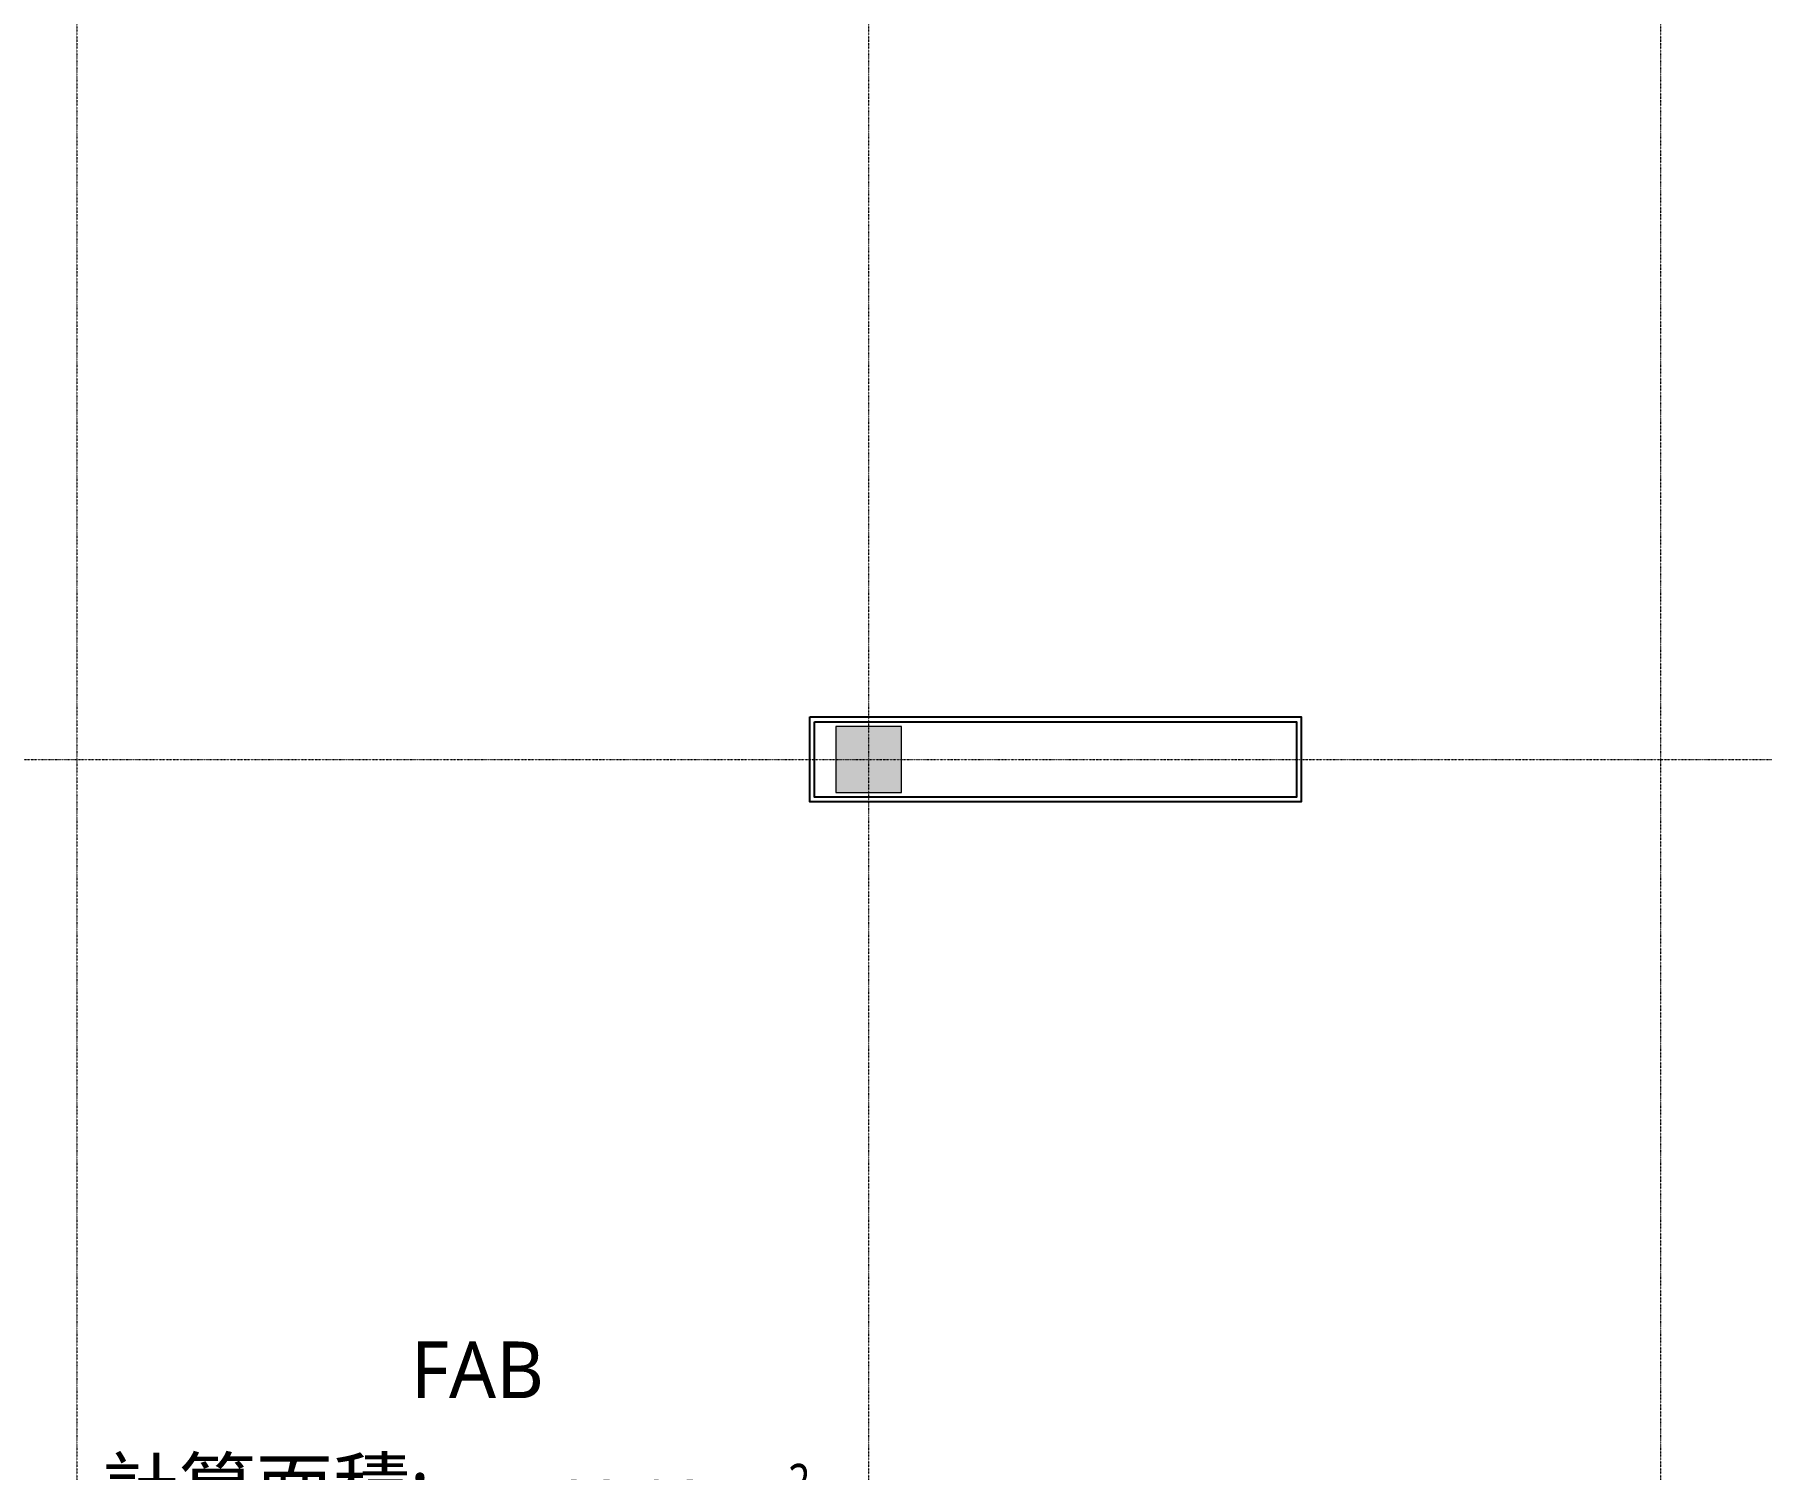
# Model space of a CAD drawing. Extents: x -32000 to 290600, y -29000 to 131250.
# Drawn here: x 217950 to 236272, y 52470 to 67687 of the extents above; entities that cross this region are included whole.
import ezdxf
from ezdxf.enums import TextEntityAlignment as Align

# ---------------------------------------------------------------- set-up
doc = ezdxf.new("R2010")
doc.units = 0
doc.header["$LTSCALE"] = 10
doc.linetypes.add('H12PL3$0$JJP_三點線', pattern=[0.9, 0.3, -0.15, 0, -0.15, 0, -0.15, 0, -0.15])
doc.linetypes.add('XFM7P30ICA$0$H12PL3$0$JJP_三點線', pattern=[0.9, 0.3, -0.15, 0, -0.15, 0, -0.15, 0, -0.15])
for name, color, linetype in [('H12PL3$0$A-ZONE', 252, 'Continuous'), ('H12PL3$0$S-COL', 252, 'Continuous'), ('H12PL3$0$S-GRID', 252, 'Continuous'), ('XFDP30$0$A-W-P1S (50K)', 2, 'Continuous'), ('XFM7P30ICA$0$H12PL3$0$Hattch', 252, 'Continuous'), ('XFM7P30ICA$0$H12PL3$0$S-COL', 252, 'Continuous'), ('XFM7P30ICA$0$H12PL3$0$S-GRID', 252, 'Continuous'), ('XFM7P30ICA$0$XFDP30$0$A-W-P1S (50K)', 2, 'Continuous')]:
    doc.layers.add(name, color=color, linetype=linetype)
doc.styles.add('H12PL3$0$Standard', font='', dxfattribs={"width": 0.8})
doc.styles.get('H12PL3$0$Standard').set_extended_font_data('Microsoft JhengHei')

# ---------------------------------------------------------------- blocks, each defined once
blk = doc.blocks.new('XFDP30')
at = {"layer": 'XFDP30$0$A-W-P1S (50K)'}
for points in [[(226175, 60450), (231390, 60450), (231390, 59550), (226175, 59550)], [(226225, 60400), (231340, 60400), (231340, 59600), (226225, 59600)]]:
    blk.add_lwpolyline(points, close=True, dxfattribs=at)
blk = doc.blocks.new('H12PL3')
at = {"layer": 'H12PL3$0$S-COL', "lineweight": 0, "flags": 128}
blk.add_lwpolyline([(226450, 59650), (227150, 59650), (227150, 60350), (226450, 60350)], close=True, dxfattribs=at)
at = {"layer": 'H12PL3$0$S-GRID', "linetype": 'H12PL3$0$JJP_三點線', "lineweight": 0}
for p, q in [((218400, 128250), (218400, -28000)), ((226800, 128250), (226800, -28000)), ((235200, 128250), (235200, -28000)), ((-29000, 60000), (289600, 60000))]:
    blk.add_line(p, q, dxfattribs=at)
blk.add_blockref('XFDP30', (0, 0))
at = {"layer": 'H12PL3$0$A-ZONE', "style": 'H12PL3$0$Standard'}
for s, p in [('FAB', (222648.33, 53826.92)), ('計算面積: ', (220504.11, 52576.49))]:
    blk.add_text(s, height=600, dxfattribs=at).set_placement(p, align=Align.TOP_CENTER)
at = {"layer": 'H12PL3$0$A-ZONE', "lineweight": 0, "insert": (224394.5, 52529.62), "char_height": 600, "attachment_point": 2, "style": 'H12PL3$0$Standard'}
blk.add_mtext('\\A1;\\pt0,1320;5,783.93{\\H0.66x;\\S^  ;} m{\\H0.66x;\\S2^  ;}', dxfattribs=at)
blk = doc.blocks.new('XFM7P30ICA$0$XFDP30')
at = {"layer": 'XFM7P30ICA$0$XFDP30$0$A-W-P1S (50K)'}
for points in [[(226175, 60450), (231390, 60450), (231390, 59550), (226175, 59550)], [(226225, 60400), (231340, 60400), (231340, 59600), (226225, 59600)]]:
    blk.add_lwpolyline(points, close=True, dxfattribs=at)
blk = doc.blocks.new('XFM7P30ICA$0$H12PL3')
at = {"layer": 'XFM7P30ICA$0$H12PL3$0$Hattch', "linetype": 'Continuous', "lineweight": 0}
blk.add_hatch(color=256, dxfattribs=at).paths.add_polyline_path([(226450, 59650), (227150, 59650), (227150, 60350), (226450, 60350)])
at = {"layer": 'XFM7P30ICA$0$H12PL3$0$S-COL', "lineweight": 0, "flags": 128}
blk.add_lwpolyline([(226450, 59650), (227150, 59650), (227150, 60350), (226450, 60350)], close=True, dxfattribs=at)
at = {"layer": 'XFM7P30ICA$0$H12PL3$0$S-GRID', "linetype": 'XFM7P30ICA$0$H12PL3$0$JJP_三點線', "lineweight": 0}
for p, q in [((218400, 128250), (218400, -28000)), ((226800, 128250), (226800, -28000)), ((235200, 128250), (235200, -28000)), ((-29000, 60000), (289600, 60000))]:
    blk.add_line(p, q, dxfattribs=at)
blk.add_blockref('XFM7P30ICA$0$XFDP30', (0, 0))
blk = doc.blocks.new('XFM7P30ICA')
for name in ['XFM7P30ICA$0$H12PL3', 'XFM7P30ICA$0$XFDP30']:
    blk.add_blockref(name, (0, 0))

msp = doc.modelspace()

# ---------------------------------------------------------------- block references
for name in ['H12PL3', 'XFM7P30ICA']:
    msp.add_blockref(name, (0, 0))

doc.saveas('drawing.dxf')
